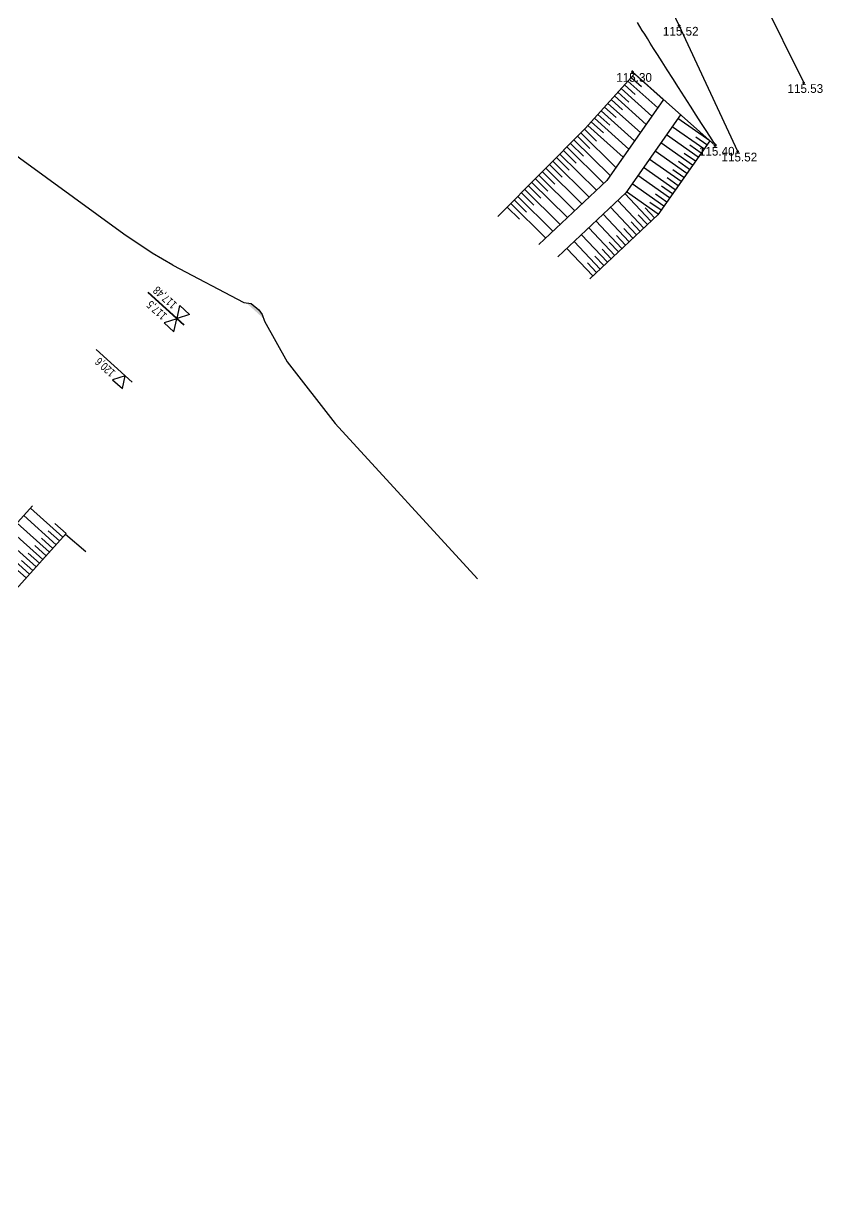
# Model space of a CAD drawing. Extents: x -196763 to -87623, y -65703 to -55832.
# Drawn here: x -87759.71 to -87727.64, y -65611.35 to -65564.55 of the extents above; entities that cross this region are included whole.
import ezdxf
from ezdxf.enums import TextEntityAlignment as Align

# ---------------------------------------------------------------- set-up
doc = ezdxf.new("R2010")
doc.units = 0
doc.header["$MEASUREMENT"] = 0
doc.header["$PDMODE"] = 34
doc.header["$PDSIZE"] = 0.05
for name, color, linetype in [('0_PROP.aux.cotas', 30, 'Continuous'), ('0_PROP.corte', 10, 'Continuous'), ('0_PROPfinal', 4, 'Continuous'), ('CV', 8, 'Continuous'), ('LEVTP_BERMA', 6, 'Continuous'), ('LEVTP_MURO', 1, 'Continuous'), ('LEVTP_RIBEIRA', 8, 'Continuous'), ('POINTS', 2, 'Continuous'), ('Z', 1, 'Continuous')]:
    doc.layers.add(name, color=color, linetype=linetype)
doc.styles.add('creativespace', font='GOTHIC.TTF')

msp = doc.modelspace()

# ---------------------------------------------------------------- hatches: boundary and pattern name
at = {"layer": '0_PROP.corte', "linetype": 'Continuous', "true_color": 0x000000}
h = msp.add_hatch(color=18, dxfattribs=at)
h.dxf.hatch_style = 1
h.paths.add_polyline_path([(-87750.769, -65575.761), (-87750.573, -65575.786), (-87750.262, -65576.038), (-87750.12, -65576.236), (-87750.066, -65576.395)])

# ---------------------------------------------------------------- linework, layer by layer
at = {"layer": '0_PROP.aux.cotas', "linetype": 'Continuous'}
for p, q in [((-87754.716, -65575.351), (-87753.272, -65576.659)), ((-87754.703, -65575.336), (-87753.258, -65576.644)), ((-87756.783, -65577.635), (-87755.338, -65578.942))]:
    msp.add_line(p, q, dxfattribs=at)
for points in [[(-87753.036, -65576.226), (-87753.541, -65576.388), (-87753.429, -65575.87), (-87753.036, -65576.226)], [(-87753.666, -65576.921), (-87753.554, -65576.403), (-87754.059, -65576.566), (-87753.666, -65576.921)], [(-87755.732, -65579.205), (-87755.621, -65578.687), (-87756.125, -65578.849), (-87755.732, -65579.205)]]:
    msp.add_lwpolyline(points, dxfattribs=at)
at = {"layer": '0_PROP.corte', "color": 240, "linetype": 'Continuous', "true_color": 0xed1f24}
for p, q in [((-87749.119, -65578.127), (-87747.193, -65580.609)), ((-87747.193, -65580.609), (-87741.491, -65586.838))]:
    msp.add_line(p, q, dxfattribs=at)
for points in [[(-87755.678, -65573.012), (-87762.974, -65567.704)], [(-87753.716, -65574.246), (-87754.542, -65573.769), (-87755.678, -65573.012)], [(-87753.716, -65574.246), (-87753.716, -65574.246), (-87750.857, -65575.75), (-87750.573, -65575.786), (-87750.262, -65576.038), (-87750.12, -65576.236), (-87750.033, -65576.494), (-87749.119, -65578.127)]]:
    msp.add_lwpolyline(points, dxfattribs=at)
at = {"layer": '0_PROPfinal', "linetype": 'Continuous'}
msp.add_line((-87758.01, -65585.044), (-87757.196, -65585.741), dxfattribs=at)
at = {"layer": 'CV', "linetype": 'Continuous'}
msp.add_polyline3d([(-87731.944, -65569.459, 0), (-87731.942, -65569.456, 0), (-87731.94, -65569.454, 0), (-87731.937, -65569.452, 0), (-87731.935, -65569.449, 0), (-87731.933, -65569.446, 0), (-87731.931, -65569.444, 0), (-87731.931, -65569.444, 0), (-87731.929, -65569.443, 0), (-87731.928, -65569.442, 0), (-87731.927, -65569.441, 0), (-87731.926, -65569.44, 0), (-87731.925, -65569.438, 0), (-87731.925, -65569.438, 0), (-87731.923, -65569.436, 0), (-87731.921, -65569.433, 0), (-87731.92, -65569.43, 0), (-87731.919, -65569.426, 0), (-87731.92, -65569.423, 0), (-87731.92, -65569.423, 0), (-87731.922, -65569.419, 0), (-87731.927, -65569.415, 0), (-87731.932, -65569.411, 0), (-87731.939, -65569.407, 0), (-87731.946, -65569.403, 0), (-87731.946, -65569.403, 0), (-87731.954, -65569.396, 0), (-87731.972, -65569.375, 0), (-87732.008, -65569.324, 0), (-87732.073, -65569.228, 0), (-87732.175, -65569.072, 0), (-87732.175, -65569.072, 0), (-87732.32, -65568.847, 0), (-87732.503, -65568.562, 0), (-87732.715, -65568.233, 0), (-87732.944, -65567.873, 0), (-87733.183, -65567.499, 0), (-87733.183, -65567.499, 0), (-87733.423, -65567.124, 0), (-87733.657, -65566.757, 0), (-87733.88, -65566.408, 0), (-87734.086, -65566.086, 0), (-87734.268, -65565.798, 0), (-87734.268, -65565.798, 0), (-87734.425, -65565.552, 0), (-87734.558, -65565.341, 0), (-87734.674, -65565.156, 0), (-87734.779, -65564.988, 0), (-87734.878, -65564.829, 0), (-87734.878, -65564.829, 0), (-87734.977, -65564.673, 0), (-87735.075, -65564.518, 0)], dxfattribs=at)
at = {"layer": 'LEVTP_BERMA', "linetype": 'Continuous'}
for p, q in [((-87732.292, -65559.072), (-87728.405, -65566.939)), ((-87733.402, -65564.64), (-87735.524, -65560.137)), ((-87731.051, -65569.689), (-87733.402, -65564.64))]:
    msp.add_line(p, q, dxfattribs=at)
at = {"layer": 'LEVTP_MURO', "linetype": 'Continuous'}
msp.add_line((-87735.273, -65566.493), (-87731.958, -65569.456), dxfattribs=at)
at = {"layer": 'LEVTP_RIBEIRA', "color": 1, "linetype": 'Continuous'}
for points in [[(-87735.188, -65566.569), (-87737.164, -65568.763), (-87740.667, -65572.302)], [(-87732.175, -65569.261), (-87734.257, -65572.227), (-87736.977, -65574.797)], [(-87780.427, -65611.347), (-87776.981, -65606.952), (-87774.982, -65604.702), (-87768.932, -65597.742), (-87762.776, -65590.327), (-87757.989, -65585.021)]]:
    msp.add_lwpolyline(points, dxfattribs=at)
at = {"layer": 'LEVTP_RIBEIRA', "linetype": 'Continuous'}
for points in [[(-87735.321, -65566.717), (-87734.91, -65567.088)], [(-87735.188, -65566.569), (-87734.029, -65567.612)], [(-87735.723, -65567.163), (-87734.492, -65568.272)], [(-87735.589, -65567.015), (-87735.165, -65567.397)], [(-87735.455, -65566.866), (-87734.26, -65567.942)], [(-87736.258, -65567.758), (-87734.955, -65568.932)], [(-87736.125, -65567.609), (-87735.675, -65568.014)], [(-87735.991, -65567.46), (-87734.723, -65568.602)], [(-87735.857, -65567.312), (-87735.42, -65567.706)], [(-87736.66, -65568.204), (-87736.185, -65568.632)], [(-87736.526, -65568.055), (-87735.186, -65569.262)], [(-87736.392, -65567.906), (-87735.93, -65568.323)], [(-87737.061, -65568.649), (-87735.649, -65569.921)], [(-87736.928, -65568.501), (-87736.44, -65568.94)], [(-87736.794, -65568.352), (-87735.418, -65569.591)], [(-87732.405, -65569.589), (-87733.679, -65568.694)], [(-87732.175, -65569.261), (-87733.45, -65568.367)], [(-87737.478, -65569.081), (-87736.979, -65569.575)], [(-87737.338, -65568.939), (-87735.934, -65570.328)], [(-87737.197, -65568.796), (-87736.714, -65569.274)], [(-87732.635, -65569.916), (-87733.909, -65569.022)], [(-87732.29, -65569.425), (-87732.736, -65569.112)], [(-87737.9, -65569.507), (-87736.425, -65570.968)], [(-87737.76, -65569.365), (-87737.243, -65569.876)], [(-87737.619, -65569.223), (-87736.168, -65570.66)], [(-87732.865, -65570.244), (-87734.139, -65569.349)], [(-87732.52, -65569.752), (-87732.966, -65569.439)], [(-87738.463, -65570.076), (-87737.007, -65571.518)], [(-87738.323, -65569.933), (-87737.811, -65570.44)], [(-87738.182, -65569.791), (-87736.716, -65571.243)], [(-87738.041, -65569.649), (-87737.526, -65570.159)], [(-87733.324, -65570.898), (-87734.598, -65570.004)], [(-87733.094, -65570.571), (-87734.369, -65569.677)], [(-87732.979, -65570.407), (-87733.425, -65570.094)], [(-87732.75, -65570.08), (-87733.196, -65569.767)], [(-87738.885, -65570.502), (-87738.381, -65571.002)], [(-87738.745, -65570.36), (-87737.298, -65571.793)], [(-87738.604, -65570.218), (-87738.096, -65570.721)], [(-87733.554, -65571.226), (-87734.828, -65570.332)], [(-87733.209, -65570.735), (-87733.655, -65570.422)], [(-87739.308, -65570.928), (-87737.879, -65572.342)], [(-87739.167, -65570.786), (-87738.665, -65571.283)], [(-87739.026, -65570.644), (-87737.589, -65572.068)], [(-87734.013, -65571.881), (-87735.288, -65570.986)], [(-87733.784, -65571.553), (-87735.058, -65570.659)], [(-87733.439, -65571.062), (-87733.885, -65570.749)], [(-87739.871, -65571.497), (-87738.461, -65572.892)], [(-87739.73, -65571.355), (-87739.235, -65571.845)], [(-87739.589, -65571.213), (-87738.17, -65572.617)], [(-87739.448, -65571.07), (-87738.95, -65571.564)], [(-87734.53, -65572.486), (-87735.575, -65571.38)], [(-87734.243, -65572.208), (-87735.517, -65571.314)], [(-87733.899, -65571.717), (-87734.345, -65571.404)], [(-87733.669, -65571.39), (-87734.115, -65571.077)], [(-87740.293, -65571.923), (-87739.804, -65572.407)], [(-87740.152, -65571.781), (-87738.752, -65573.167)], [(-87740.011, -65571.639), (-87739.52, -65572.126)], [(-87735.112, -65573.035), (-87736.156, -65571.93)], [(-87734.821, -65572.761), (-87735.865, -65571.655)], [(-87734.385, -65572.348), (-87734.758, -65571.953)], [(-87734.128, -65572.044), (-87734.574, -65571.731)], [(-87735.403, -65573.31), (-87736.447, -65572.204)], [(-87734.676, -65572.623), (-87735.041, -65572.236)], [(-87735.984, -65573.859), (-87737.029, -65572.754)], [(-87735.694, -65573.585), (-87736.738, -65572.479)], [(-87735.257, -65573.173), (-87735.623, -65572.786)], [(-87734.967, -65572.898), (-87735.332, -65572.511)], [(-87736.566, -65574.409), (-87737.61, -65573.303)], [(-87736.275, -65574.134), (-87737.319, -65573.028)], [(-87735.839, -65573.722), (-87736.204, -65573.335)], [(-87735.548, -65573.447), (-87735.914, -65573.06)], [(-87736.857, -65574.683), (-87737.901, -65573.578)], [(-87736.13, -65573.997), (-87736.495, -65573.61)], [(-87736.711, -65574.546), (-87737.077, -65574.159)], [(-87736.421, -65574.271), (-87736.786, -65573.884)], [(-87758.123, -65585.17), (-87759.414, -65584.005)], [(-87758.659, -65585.764), (-87759.95, -65584.599)], [(-87758.391, -65585.467), (-87759.682, -65584.302)], [(-87758.927, -65586.061), (-87760.218, -65584.896)], [(-87758.257, -65585.318), (-87758.709, -65584.911)], [(-87757.989, -65585.021), (-87758.441, -65584.614)], [(-87759.463, -65586.655), (-87760.754, -65585.49)], [(-87759.195, -65586.358), (-87760.486, -65585.193)], [(-87758.793, -65585.912), (-87759.245, -65585.505)], [(-87758.525, -65585.615), (-87758.977, -65585.208)], [(-87759.061, -65586.209), (-87759.513, -65585.802)], [(-87759.597, -65586.803), (-87760.049, -65586.395)], [(-87759.329, -65586.506), (-87759.781, -65586.099)]]:
    msp.add_lwpolyline(points, dxfattribs=at)
at = {"layer": 'LEVTP_RIBEIRA', "color": 120, "linetype": 'Continuous'}
for points in [[(-87734.025, -65567.608), (-87736.303, -65570.854), (-87739.024, -65573.424)], [(-87733.344, -65568.217), (-87735.543, -65571.35), (-87738.264, -65573.921)], [(-87781.806, -65610.332), (-87778.05, -65605.54), (-87776.051, -65603.29), (-87770.001, -65596.33), (-87763.845, -65588.915), (-87759.332, -65583.913)]]:
    msp.add_lwpolyline(points, dxfattribs=at)
at = {"layer": 'POINTS'}
for p in [(-87733.402, -65564.64, 115.516), (-87735.273, -65566.493, 115.296), (-87728.405, -65566.939, 115.534), (-87731.958, -65569.456, 115.398), (-87731.051, -65569.689, 115.518)]:
    msp.add_point(p, dxfattribs=at)

# ---------------------------------------------------------------- texts
at = {"layer": '0_PROP.aux.cotas', "linetype": 'Continuous', "style": 'creativespace', "width": 0.8}
for s, p in [('117,48', (-87753.514, -65575.796)), ('117,5', (-87753.919, -65576.242)), ('120,6', (-87755.985, -65578.526))]:
    msp.add_text(s, height=0.331, rotation=137.833, dxfattribs=at).set_placement(p)
at = {"layer": 'Z'}
for s, p in [(' 115.52', (-87733.402, -65565.04, 115.516)), (' 115.30', (-87735.273, -65566.893, 115.296)), (' 115.53', (-87728.405, -65567.339, 115.534)), (' 115.40', (-87731.958, -65569.856, 115.398)), (' 115.52', (-87731.051, -65570.089, 115.518))]:
    msp.add_text(s, height=0.35, dxfattribs=at).set_placement(p, align=Align.CENTER)

doc.saveas('drawing.dxf')
